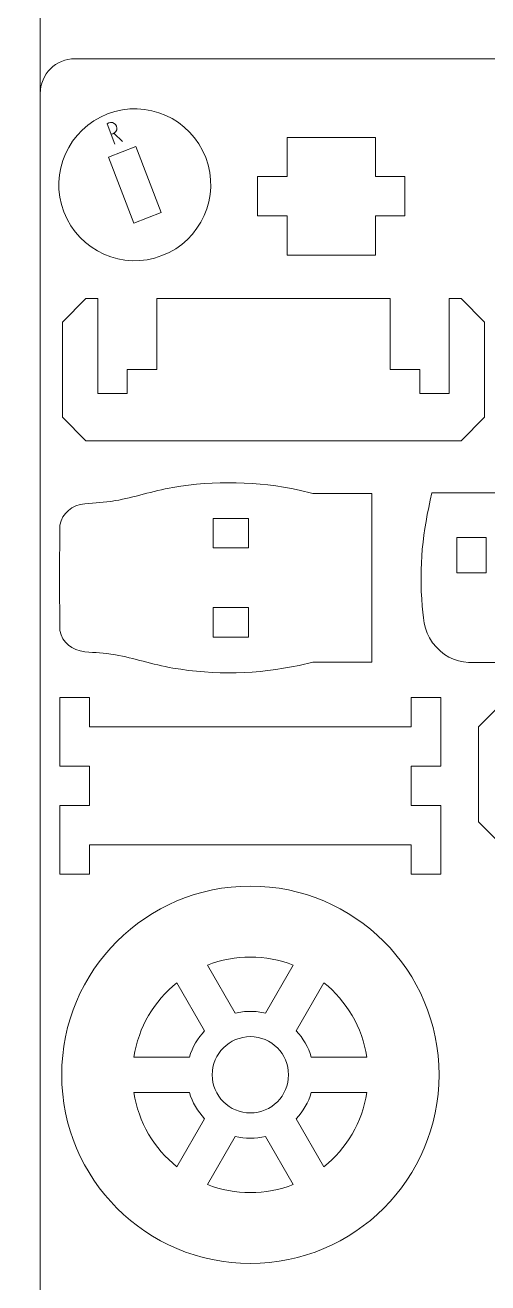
# Model space of a CAD drawing. Header units: centimetres. Extents: x -47.2 to 47.8, y -16.6 to 12.4.
# Drawn here: x -9.36 to -5.36, y -9.03 to 1.85 of the extents above; entities that cross this region are included whole.
import ezdxf

# ---------------------------------------------------------------- set-up
doc = ezdxf.new("R2010")
doc.units = ezdxf.units.CM
doc.header["$MEASUREMENT"] = 0
doc.layers.add('Camada 1', color=7, linetype='Continuous')

msp = doc.modelspace()

# ---------------------------------------------------------------- linework, layer by layer
at = {"layer": 'Camada 1', "color": 6, "lineweight": 9}
for points in [[(-27.9276, 12.40298), (-27.9276, 12.40298), (-9.5276, 12.40298), (-9.5276, 12.40298), (-9.5276, 12.40298), (-9.3626, 12.40298), (-9.2276, 12.26798), (-9.2276, 12.10298), (-9.2276, 12.10298), (-9.2276, 12.10298), (-9.2276, -16.29702), (-9.2276, -16.29702), (-9.2276, -16.29702), (-9.2276, -16.46202), (-9.3626, -16.59702), (-9.5276, -16.59702), (-9.5276, -16.59702), (-9.5276, -16.59702), (-27.9276, -16.59702), (-27.9276, -16.59702), (-27.9276, -16.59702), (-28.0926, -16.59702), (-28.2276, -16.46202), (-28.2276, -16.29702), (-28.2276, -16.29702), (-28.2276, -16.29702), (-28.2276, 12.10298), (-28.2276, 12.10298), (-28.2276, 12.10298), (-28.2276, 12.26798), (-28.0926, 12.40298), (-27.9276, 12.40298)], [(-8.92761, 1.56359), (-8.92761, 1.56359), (9.47241, 1.56359), (9.47241, 1.56359), (9.47241, 1.56359), (9.63741, 1.56359), (9.7724, 1.4286), (9.7724, 1.2636), (9.7724, 1.2636), (9.7724, 1.2636), (9.7724, -16.29702), (9.7724, -16.29702), (9.7724, -16.29702), (9.7724, -16.46202), (9.63741, -16.59701), (9.47241, -16.59701), (9.47241, -16.59701), (9.47241, -16.59701), (-8.92761, -16.59701), (-8.92761, -16.59701), (-8.92761, -16.59701), (-9.09261, -16.59701), (-9.2276, -16.46202), (-9.2276, -16.29702), (-9.2276, -16.29702), (-9.2276, -16.29702), (-9.2276, 1.2636), (-9.2276, 1.2636), (-9.2276, 1.2636), (-9.2276, 1.4286), (-9.09261, 1.56359), (-8.92761, 1.56359)]]:
    msp.add_open_spline(points, degree=3, knots=[0, 0, 0, 0, 0.11111111, 0.11111111, 0.11111111, 0.11111111, 0.22222222, 0.22222222, 0.22222222, 0.22222222, 0.33333333, 0.33333333, 0.33333333, 0.33333333, 0.44444444, 0.44444444, 0.44444444, 0.44444444, 0.55555556, 0.55555556, 0.55555556, 0.55555556, 0.66666667, 0.66666667, 0.66666667, 0.66666667, 0.77777778, 0.77777778, 0.77777778, 0.77777778, 1, 1, 1, 1], dxfattribs=at)
at = {"layer": 'Camada 1', "color": 250, "lineweight": 9}
for points, knots in [([(-8.64543, 1.08615), (-8.30671, 1.21617), (-7.92671, 1.04698), (-7.79668, 0.70826), (-7.79668, 0.70826), (-7.66666, 0.36954), (-7.83585, -0.01046), (-8.17457, -0.14049), (-8.17457, -0.14049), (-8.51329, -0.27051), (-8.89329, -0.10132), (-9.02332, 0.2374), (-9.02332, 0.2374), (-9.15334, 0.57612), (-8.98415, 0.95612), (-8.64543, 1.08615)], [0, 0, 0, 0, 0.2, 0.2, 0.2, 0.2, 0.4, 0.4, 0.4, 0.4, 0.6, 0.6, 0.6, 0.6, 1, 1, 1, 1]), ([(-6.32744, 0.54286), (-6.32744, 0.54286), (-6.32744, 0.88291), (-6.32744, 0.88291), (-6.32744, 0.88291), (-6.32744, 0.88291), (-7.09255, 0.88291), (-7.09255, 0.88291), (-7.09255, 0.88291), (-7.09255, 0.88291), (-7.09255, 0.54286), (-7.09255, 0.54286), (-7.09255, 0.54286), (-7.09255, 0.54286), (-7.34759, 0.54286), (-7.34759, 0.54286), (-7.34759, 0.54286), (-7.34759, 0.54286), (-7.34759, 0.20281), (-7.34759, 0.20281), (-7.34759, 0.20281), (-7.34759, 0.20281), (-7.09255, 0.20281), (-7.09255, 0.20281), (-7.09255, 0.20281), (-7.09255, 0.20281), (-7.09255, -0.13724), (-7.09255, -0.13724), (-7.09255, -0.13724), (-7.09255, -0.13724), (-6.32744, -0.13724), (-6.32744, -0.13724), (-6.32744, -0.13724), (-6.32744, -0.13724), (-6.32744, 0.20281), (-6.32744, 0.20281), (-6.32744, 0.20281), (-6.32744, 0.20281), (-6.07241, 0.20281), (-6.07241, 0.20281), (-6.07241, 0.20281), (-6.07241, 0.20281), (-6.07241, 0.54286), (-6.07241, 0.54286), (-6.07241, 0.54286), (-6.07241, 0.54286), (-6.32744, 0.54286), (-6.32744, 0.54286)], [0, 0, 0, 0, 0.07692308, 0.07692308, 0.07692308, 0.07692308, 0.15384615, 0.15384615, 0.15384615, 0.15384615, 0.23076923, 0.23076923, 0.23076923, 0.23076923, 0.30769231, 0.30769231, 0.30769231, 0.30769231, 0.38461538, 0.38461538, 0.38461538, 0.38461538, 0.46153846, 0.46153846, 0.46153846, 0.46153846, 0.53846154, 0.53846154, 0.53846154, 0.53846154, 0.61538462, 0.61538462, 0.61538462, 0.61538462, 0.69230769, 0.69230769, 0.69230769, 0.69230769, 0.76923077, 0.76923077, 0.76923077, 0.76923077, 0.84615385, 0.84615385, 0.84615385, 0.84615385, 1, 1, 1, 1]), ([(-9.03658, -0.71556), (-9.03658, -0.71556), (-9.03658, -1.53877), (-9.03658, -1.53877), (-9.03658, -1.53877), (-9.03658, -1.53877), (-8.83255, -1.7428), (-8.83255, -1.7428), (-8.83255, -1.7428), (-8.83255, -1.7428), (-5.58745, -1.7428), (-5.58745, -1.7428), (-5.58745, -1.7428), (-5.58745, -1.7428), (-5.38343, -1.53877), (-5.38343, -1.53877), (-5.38343, -1.53877), (-5.38343, -1.53877), (-5.38343, -0.71556), (-5.38343, -0.71556), (-5.38343, -0.71556), (-5.38343, -0.71556), (-5.58745, -0.51153), (-5.58745, -0.51153), (-5.58745, -0.51153), (-5.58745, -0.51153), (-5.68947, -0.51153), (-5.68947, -0.51153), (-5.68947, -0.51153), (-5.68947, -0.51153), (-5.68947, -1.33238), (-5.68947, -1.33238), (-5.68947, -1.33238), (-5.68947, -1.33238), (-5.94451, -1.33238), (-5.94451, -1.33238), (-5.94451, -1.33238), (-5.94451, -1.33238), (-5.94451, -1.12598), (-5.94451, -1.12598), (-5.94451, -1.12598), (-5.94451, -1.12598), (-6.19954, -1.12598), (-6.19954, -1.12598), (-6.19954, -1.12598), (-6.19954, -1.12598), (-6.19954, -0.51153), (-6.19954, -0.51153), (-6.19954, -0.51153), (-6.19954, -0.51153), (-8.22047, -0.51153), (-8.22047, -0.51153), (-8.22047, -0.51153), (-8.22047, -0.51153), (-8.22047, -1.12598), (-8.22047, -1.12598), (-8.22047, -1.12598), (-8.22047, -1.12598), (-8.47551, -1.12598), (-8.47551, -1.12598), (-8.47551, -1.12598), (-8.47551, -1.12598), (-8.47551, -1.33238), (-8.47551, -1.33238), (-8.47551, -1.33238), (-8.47551, -1.33238), (-8.73054, -1.33238), (-8.73054, -1.33238), (-8.73054, -1.33238), (-8.73054, -1.33238), (-8.73054, -0.51153), (-8.73054, -0.51153), (-8.73054, -0.51153), (-8.73054, -0.51153), (-8.83255, -0.51153), (-8.83255, -0.51153), (-8.83255, -0.51153), (-8.83255, -0.51153), (-9.03658, -0.71556), (-9.03658, -0.71556)], [0, 0, 0, 0, 0.04761905, 0.04761905, 0.04761905, 0.04761905, 0.0952381, 0.0952381, 0.0952381, 0.0952381, 0.14285714, 0.14285714, 0.14285714, 0.14285714, 0.19047619, 0.19047619, 0.19047619, 0.19047619, 0.23809524, 0.23809524, 0.23809524, 0.23809524, 0.28571429, 0.28571429, 0.28571429, 0.28571429, 0.33333333, 0.33333333, 0.33333333, 0.33333333, 0.38095238, 0.38095238, 0.38095238, 0.38095238, 0.42857143, 0.42857143, 0.42857143, 0.42857143, 0.47619048, 0.47619048, 0.47619048, 0.47619048, 0.52380952, 0.52380952, 0.52380952, 0.52380952, 0.57142857, 0.57142857, 0.57142857, 0.57142857, 0.61904762, 0.61904762, 0.61904762, 0.61904762, 0.66666667, 0.66666667, 0.66666667, 0.66666667, 0.71428571, 0.71428571, 0.71428571, 0.71428571, 0.76190476, 0.76190476, 0.76190476, 0.76190476, 0.80952381, 0.80952381, 0.80952381, 0.80952381, 0.85714286, 0.85714286, 0.85714286, 0.85714286, 0.9047619, 0.9047619, 0.9047619, 0.9047619, 1, 1, 1, 1]), ([(-6.3593, -2.92717), (-6.3593, -2.92717), (-6.3593, -3.65625), (-6.3593, -3.65625), (-6.3593, -3.65625), (-6.3593, -3.65625), (-6.86936, -3.65625), (-6.86936, -3.65625), (-6.86936, -3.65625), (-6.86936, -3.65625), (-6.98803, -3.68487), (-6.98803, -3.68487), (-6.98803, -3.68487), (-7.34312, -3.76248), (-7.72142, -3.77061), (-8.07954, -3.70836), (-8.07954, -3.70836), (-8.26185, -3.67667), (-8.41599, -3.62186), (-8.57775, -3.59427), (-8.57775, -3.59427), (-8.68771, -3.57551), (-8.74476, -3.57678), (-8.84341, -3.56661), (-8.84341, -3.56661), (-8.95302, -3.55531), (-9.0379, -3.48842), (-9.05851, -3.38214), (-9.05851, -3.38214), (-9.05851, -3.38214), (-9.0607, -2.92717), (-9.0607, -2.92717), (-9.0607, -2.92717), (-9.0607, -2.92717), (-9.05851, -2.4722), (-9.05851, -2.4722), (-9.05851, -2.4722), (-9.0379, -2.36592), (-8.95302, -2.29903), (-8.84341, -2.28773), (-8.84341, -2.28773), (-8.74476, -2.27756), (-8.68771, -2.27883), (-8.57775, -2.26007), (-8.57775, -2.26007), (-8.41599, -2.23248), (-8.26185, -2.17767), (-8.07954, -2.14598), (-8.07954, -2.14598), (-7.72142, -2.08373), (-7.34312, -2.09186), (-6.98803, -2.16947), (-6.98803, -2.16947), (-6.98803, -2.16947), (-6.86936, -2.19809), (-6.86936, -2.19809), (-6.86936, -2.19809), (-6.86936, -2.19809), (-6.3593, -2.19809), (-6.3593, -2.19809), (-6.3593, -2.19809), (-6.3593, -2.19809), (-6.3593, -2.92717), (-6.3593, -2.92717)], [0, 0, 0, 0, 0.05882353, 0.05882353, 0.05882353, 0.05882353, 0.11764706, 0.11764706, 0.11764706, 0.11764706, 0.17647059, 0.17647059, 0.17647059, 0.17647059, 0.23529412, 0.23529412, 0.23529412, 0.23529412, 0.29411765, 0.29411765, 0.29411765, 0.29411765, 0.35294118, 0.35294118, 0.35294118, 0.35294118, 0.41176471, 0.41176471, 0.41176471, 0.41176471, 0.47058824, 0.47058824, 0.47058824, 0.47058824, 0.52941176, 0.52941176, 0.52941176, 0.52941176, 0.58823529, 0.58823529, 0.58823529, 0.58823529, 0.64705882, 0.64705882, 0.64705882, 0.64705882, 0.70588235, 0.70588235, 0.70588235, 0.70588235, 0.76470588, 0.76470588, 0.76470588, 0.76470588, 0.82352941, 0.82352941, 0.82352941, 0.82352941, 0.88235294, 0.88235294, 0.88235294, 0.88235294, 1, 1, 1, 1]), ([(-4.74546, -3.66167), (-4.74546, -3.66167), (-5.47454, -3.66167), (-5.47454, -3.66167), (-5.47454, -3.66167), (-5.60225, -3.66085), (-5.71127, -3.62537), (-5.80099, -3.52893), (-5.80099, -3.52893), (-5.90002, -3.42249), (-5.91094, -3.31153), (-5.92261, -3.17437), (-5.92261, -3.17437), (-5.95243, -2.82385), (-5.91983, -2.53237), (-5.83908, -2.19267), (-5.83908, -2.19267), (-5.83908, -2.19267), (-4.38092, -2.19267), (-4.38092, -2.19267), (-4.38092, -2.19267), (-4.30017, -2.53237), (-4.26756, -2.82385), (-4.29739, -3.17437), (-4.29739, -3.17437), (-4.31051, -3.32856), (-4.32661, -3.45575), (-4.45668, -3.56469), (-4.45668, -3.56469), (-4.55188, -3.64441), (-4.62971, -3.65295), (-4.74546, -3.66167)], [0, 0, 0, 0, 0.11111111, 0.11111111, 0.11111111, 0.11111111, 0.22222222, 0.22222222, 0.22222222, 0.22222222, 0.33333333, 0.33333333, 0.33333333, 0.33333333, 0.44444444, 0.44444444, 0.44444444, 0.44444444, 0.55555556, 0.55555556, 0.55555556, 0.55555556, 0.66666667, 0.66666667, 0.66666667, 0.66666667, 0.77777778, 0.77777778, 0.77777778, 0.77777778, 1, 1, 1, 1]), ([(-6.01751, -5.49228), (-6.01751, -5.49228), (-5.76248, -5.49228), (-5.76248, -5.49228), (-5.76248, -5.49228), (-5.76248, -5.49228), (-5.76248, -4.89719), (-5.76248, -4.89719), (-5.76248, -4.89719), (-5.76248, -4.89719), (-6.01751, -4.89719), (-6.01751, -4.89719), (-6.01751, -4.89719), (-6.01751, -4.89719), (-6.01751, -4.55715), (-6.01751, -4.55715), (-6.01751, -4.55715), (-6.01751, -4.55715), (-5.76248, -4.55715), (-5.76248, -4.55715), (-5.76248, -4.55715), (-5.76248, -4.55715), (-5.76248, -3.96206), (-5.76248, -3.96206), (-5.76248, -3.96206), (-5.76248, -3.96206), (-6.01751, -3.96206), (-6.01751, -3.96206), (-6.01751, -3.96206), (-6.01751, -3.96206), (-6.01751, -4.2171), (-6.01751, -4.2171), (-6.01751, -4.2171), (-6.01751, -4.2171), (-8.80249, -4.2171), (-8.80249, -4.2171), (-8.80249, -4.2171), (-8.80249, -4.2171), (-8.80249, -3.96206), (-8.80249, -3.96206), (-8.80249, -3.96206), (-8.80249, -3.96206), (-9.05752, -3.96206), (-9.05752, -3.96206), (-9.05752, -3.96206), (-9.05752, -3.96206), (-9.05752, -4.55715), (-9.05752, -4.55715), (-9.05752, -4.55715), (-9.05752, -4.55715), (-8.80249, -4.55715), (-8.80249, -4.55715), (-8.80249, -4.55715), (-8.80249, -4.55715), (-8.80249, -4.89719), (-8.80249, -4.89719), (-8.80249, -4.89719), (-8.80249, -4.89719), (-9.05752, -4.89719), (-9.05752, -4.89719), (-9.05752, -4.89719), (-9.05752, -4.89719), (-9.05752, -5.49228), (-9.05752, -5.49228), (-9.05752, -5.49228), (-9.05752, -5.49228), (-8.80249, -5.49228), (-8.80249, -5.49228), (-8.80249, -5.49228), (-8.80249, -5.49228), (-8.80249, -5.23724), (-8.80249, -5.23724), (-8.80249, -5.23724), (-8.80249, -5.23724), (-6.01751, -5.23724), (-6.01751, -5.23724), (-6.01751, -5.23724), (-6.01751, -5.23724), (-6.01751, -5.49228), (-6.01751, -5.49228)], [0, 0, 0, 0, 0.04761905, 0.04761905, 0.04761905, 0.04761905, 0.0952381, 0.0952381, 0.0952381, 0.0952381, 0.14285714, 0.14285714, 0.14285714, 0.14285714, 0.19047619, 0.19047619, 0.19047619, 0.19047619, 0.23809524, 0.23809524, 0.23809524, 0.23809524, 0.28571429, 0.28571429, 0.28571429, 0.28571429, 0.33333333, 0.33333333, 0.33333333, 0.33333333, 0.38095238, 0.38095238, 0.38095238, 0.38095238, 0.42857143, 0.42857143, 0.42857143, 0.42857143, 0.47619048, 0.47619048, 0.47619048, 0.47619048, 0.52380952, 0.52380952, 0.52380952, 0.52380952, 0.57142857, 0.57142857, 0.57142857, 0.57142857, 0.61904762, 0.61904762, 0.61904762, 0.61904762, 0.66666667, 0.66666667, 0.66666667, 0.66666667, 0.71428571, 0.71428571, 0.71428571, 0.71428571, 0.76190476, 0.76190476, 0.76190476, 0.76190476, 0.80952381, 0.80952381, 0.80952381, 0.80952381, 0.85714286, 0.85714286, 0.85714286, 0.85714286, 0.9047619, 0.9047619, 0.9047619, 0.9047619, 1, 1, 1, 1]), ([(-5.43658, -4.21556), (-5.43658, -4.21556), (-5.43658, -5.03878), (-5.43658, -5.03878), (-5.43658, -5.03878), (-5.43658, -5.03878), (-5.23255, -5.2428), (-5.23255, -5.2428), (-5.23255, -5.2428), (-5.23255, -5.2428), (-1.98745, -5.2428), (-1.98745, -5.2428), (-1.98745, -5.2428), (-1.98745, -5.2428), (-1.78343, -5.03878), (-1.78343, -5.03878), (-1.78343, -5.03878), (-1.78343, -5.03878), (-1.78343, -4.21556), (-1.78343, -4.21556), (-1.78343, -4.21556), (-1.78343, -4.21556), (-1.98745, -4.01154), (-1.98745, -4.01154), (-1.98745, -4.01154), (-1.98745, -4.01154), (-2.08947, -4.01154), (-2.08947, -4.01154), (-2.08947, -4.01154), (-2.08947, -4.01154), (-2.08947, -4.83238), (-2.08947, -4.83238), (-2.08947, -4.83238), (-2.08947, -4.83238), (-2.34451, -4.83238), (-2.34451, -4.83238), (-2.34451, -4.83238), (-2.34451, -4.83238), (-2.34451, -4.62599), (-2.34451, -4.62599), (-2.34451, -4.62599), (-2.34451, -4.62599), (-2.59954, -4.62599), (-2.59954, -4.62599), (-2.59954, -4.62599), (-2.59954, -4.62599), (-2.59954, -4.01154), (-2.59954, -4.01154), (-2.59954, -4.01154), (-2.59954, -4.01154), (-4.62047, -4.01154), (-4.62047, -4.01154), (-4.62047, -4.01154), (-4.62047, -4.01154), (-4.62047, -4.62599), (-4.62047, -4.62599), (-4.62047, -4.62599), (-4.62047, -4.62599), (-4.87551, -4.62599), (-4.87551, -4.62599), (-4.87551, -4.62599), (-4.87551, -4.62599), (-4.87551, -4.83238), (-4.87551, -4.83238), (-4.87551, -4.83238), (-4.87551, -4.83238), (-5.13054, -4.83238), (-5.13054, -4.83238), (-5.13054, -4.83238), (-5.13054, -4.83238), (-5.13054, -4.01154), (-5.13054, -4.01154), (-5.13054, -4.01154), (-5.13054, -4.01154), (-5.23255, -4.01154), (-5.23255, -4.01154), (-5.23255, -4.01154), (-5.23255, -4.01154), (-5.43658, -4.21556), (-5.43658, -4.21556)], [0, 0, 0, 0, 0.04761905, 0.04761905, 0.04761905, 0.04761905, 0.0952381, 0.0952381, 0.0952381, 0.0952381, 0.14285714, 0.14285714, 0.14285714, 0.14285714, 0.19047619, 0.19047619, 0.19047619, 0.19047619, 0.23809524, 0.23809524, 0.23809524, 0.23809524, 0.28571429, 0.28571429, 0.28571429, 0.28571429, 0.33333333, 0.33333333, 0.33333333, 0.33333333, 0.38095238, 0.38095238, 0.38095238, 0.38095238, 0.42857143, 0.42857143, 0.42857143, 0.42857143, 0.47619048, 0.47619048, 0.47619048, 0.47619048, 0.52380952, 0.52380952, 0.52380952, 0.52380952, 0.57142857, 0.57142857, 0.57142857, 0.57142857, 0.61904762, 0.61904762, 0.61904762, 0.61904762, 0.66666667, 0.66666667, 0.66666667, 0.66666667, 0.71428571, 0.71428571, 0.71428571, 0.71428571, 0.76190476, 0.76190476, 0.76190476, 0.76190476, 0.80952381, 0.80952381, 0.80952381, 0.80952381, 0.85714286, 0.85714286, 0.85714286, 0.85714286, 0.9047619, 0.9047619, 0.9047619, 0.9047619, 1, 1, 1, 1]), ([(-7.41, -5.59493), (-6.50853, -5.59493), (-5.77777, -6.32571), (-5.77777, -7.22717), (-5.77777, -7.22717), (-5.77777, -8.12863), (-6.50853, -8.8594), (-7.41, -8.8594), (-7.41, -8.8594), (-8.31146, -8.8594), (-9.04223, -8.12863), (-9.04223, -7.22717), (-9.04223, -7.22717), (-9.04223, -6.32571), (-8.31146, -5.59493), (-7.41, -5.59493)], [0, 0, 0, 0, 0.2, 0.2, 0.2, 0.2, 0.4, 0.4, 0.4, 0.4, 0.6, 0.6, 0.6, 0.6, 1, 1, 1, 1])]:
    msp.add_open_spline(points, degree=3, knots=knots, dxfattribs=at)
at = {"layer": 'Camada 1', "color": 5, "lineweight": 9}
msp.add_open_spline([(-8.58123, 0.82261), (-8.58123, 0.82261), (-8.64879, 0.99861), (-8.64879, 0.99861), (-8.64879, 0.99861), (-8.63205, 1.01387), (-8.6072, 1.01614), (-8.58797, 1.00418), (-8.58797, 1.00418), (-8.56874, 0.99221), (-8.5598, 0.96893), (-8.56608, 0.94716), (-8.56608, 0.94716), (-8.57237, 0.9254), (-8.59236, 0.91047), (-8.61501, 0.91061)], degree=3, knots=[0, 0, 0, 0, 0.2, 0.2, 0.2, 0.2, 0.4, 0.4, 0.4, 0.4, 0.6, 0.6, 0.6, 0.6, 1, 1, 1, 1], dxfattribs=at)
msp.add_open_spline([(-8.51679, 0.84735), (-8.51679, 0.84735), (-8.58941, 0.91738), (-8.58941, 0.91738)], degree=3, dxfattribs=at)
at = {"layer": 'Camada 1', "color": 114, "lineweight": 9}
for points, knots in [([(-8.63866, 0.71277), (-8.63866, 0.71277), (-8.40063, 0.80414), (-8.40063, 0.80414), (-8.40063, 0.80414), (-8.40063, 0.80414), (-8.18134, 0.23289), (-8.18134, 0.23289), (-8.18134, 0.23289), (-8.18134, 0.23289), (-8.41937, 0.14152), (-8.41937, 0.14152), (-8.41937, 0.14152), (-8.41937, 0.14152), (-8.63866, 0.71277), (-8.63866, 0.71277)], [0, 0, 0, 0, 0.2, 0.2, 0.2, 0.2, 0.4, 0.4, 0.4, 0.4, 0.6, 0.6, 0.6, 0.6, 1, 1, 1, 1]), ([(-7.73289, -2.4136), (-7.73289, -2.4136), (-7.73289, -2.66863), (-7.73289, -2.66863), (-7.73289, -2.66863), (-7.73289, -2.66863), (-7.42686, -2.66863), (-7.42686, -2.66863), (-7.42686, -2.66863), (-7.42686, -2.66863), (-7.42686, -2.4136), (-7.42686, -2.4136), (-7.42686, -2.4136), (-7.42686, -2.4136), (-7.73289, -2.4136), (-7.73289, -2.4136)], [0, 0, 0, 0, 0.2, 0.2, 0.2, 0.2, 0.4, 0.4, 0.4, 0.4, 0.6, 0.6, 0.6, 0.6, 1, 1, 1, 1]), ([(-5.62357, -2.57907), (-5.62357, -2.57907), (-5.62357, -2.8851), (-5.62357, -2.8851), (-5.62357, -2.8851), (-5.62357, -2.8851), (-5.36853, -2.8851), (-5.36853, -2.8851), (-5.36853, -2.8851), (-5.36853, -2.8851), (-5.36853, -2.57907), (-5.36853, -2.57907), (-5.36853, -2.57907), (-5.36853, -2.57907), (-5.62357, -2.57907), (-5.62357, -2.57907)], [0, 0, 0, 0, 0.2, 0.2, 0.2, 0.2, 0.4, 0.4, 0.4, 0.4, 0.6, 0.6, 0.6, 0.6, 1, 1, 1, 1]), ([(-7.73289, -3.44074), (-7.73289, -3.44074), (-7.73289, -3.1857), (-7.73289, -3.1857), (-7.73289, -3.1857), (-7.73289, -3.1857), (-7.42686, -3.1857), (-7.42686, -3.1857), (-7.42686, -3.1857), (-7.42686, -3.1857), (-7.42686, -3.44074), (-7.42686, -3.44074), (-7.42686, -3.44074), (-7.42686, -3.44074), (-7.73289, -3.44074), (-7.73289, -3.44074)], [0, 0, 0, 0, 0.2, 0.2, 0.2, 0.2, 0.4, 0.4, 0.4, 0.4, 0.6, 0.6, 0.6, 0.6, 1, 1, 1, 1]), ([(-7.41, -6.67831), (-7.36481, -6.67831), (-7.32094, -6.68381), (-7.27893, -6.6941), (-7.27893, -6.6941), (-7.27893, -6.6941), (-7.03876, -6.2781), (-7.03876, -6.2781), (-7.03876, -6.2781), (-7.27649, -6.18504), (-7.54351, -6.185), (-7.78124, -6.2781), (-7.78124, -6.2781), (-7.78124, -6.2781), (-7.54107, -6.6941), (-7.54107, -6.6941), (-7.54107, -6.6941), (-7.49905, -6.68381), (-7.45518, -6.67831), (-7.41, -6.67831)], [0, 0, 0, 0, 0.16666667, 0.16666667, 0.16666667, 0.16666667, 0.33333333, 0.33333333, 0.33333333, 0.33333333, 0.5, 0.5, 0.5, 0.5, 0.66666667, 0.66666667, 0.66666667, 0.66666667, 1, 1, 1, 1]), ([(-7.93721, -7.07413), (-7.91221, -6.98783), (-7.86661, -6.9103), (-7.80606, -6.84721), (-7.80606, -6.84721), (-7.80606, -6.84721), (-8.04613, -6.43138), (-8.04613, -6.43138), (-8.04613, -6.43138), (-8.2417, -6.58793), (-8.37835, -6.81502), (-8.41738, -7.07413), (-8.41738, -7.07413), (-8.41738, -7.07413), (-7.93721, -7.07413), (-7.93721, -7.07413)], [0, 0, 0, 0, 0.2, 0.2, 0.2, 0.2, 0.4, 0.4, 0.4, 0.4, 0.6, 0.6, 0.6, 0.6, 1, 1, 1, 1]), ([(-7.01393, -6.84721), (-6.95339, -6.91029), (-6.90779, -6.98783), (-6.88279, -7.07413), (-6.88279, -7.07413), (-6.88279, -7.07413), (-6.4026, -7.07413), (-6.4026, -7.07413), (-6.4026, -7.07413), (-6.44164, -6.81502), (-6.57828, -6.5879), (-6.77386, -6.43137), (-6.77386, -6.43137), (-6.77386, -6.43137), (-7.01393, -6.84721), (-7.01393, -6.84721)], [0, 0, 0, 0, 0.2, 0.2, 0.2, 0.2, 0.4, 0.4, 0.4, 0.4, 0.6, 0.6, 0.6, 0.6, 1, 1, 1, 1]), ([(-7.41, -6.89703), (-7.22767, -6.89703), (-7.07987, -7.04483), (-7.07987, -7.22716), (-7.07987, -7.22716), (-7.07987, -7.40948), (-7.22767, -7.55728), (-7.41, -7.55728), (-7.41, -7.55728), (-7.59233, -7.55728), (-7.74013, -7.40948), (-7.74013, -7.22716), (-7.74013, -7.22716), (-7.74013, -7.04483), (-7.59233, -6.89703), (-7.41, -6.89703)], [0, 0, 0, 0, 0.2, 0.2, 0.2, 0.2, 0.4, 0.4, 0.4, 0.4, 0.6, 0.6, 0.6, 0.6, 1, 1, 1, 1]), ([(-7.80606, -7.60711), (-7.86661, -7.54401), (-7.91221, -7.46648), (-7.93721, -7.38018), (-7.93721, -7.38018), (-7.93721, -7.38018), (-8.41738, -7.38018), (-8.41738, -7.38018), (-8.41738, -7.38018), (-8.37834, -7.63928), (-8.2417, -7.8664), (-8.04613, -8.02293), (-8.04613, -8.02293), (-8.04613, -8.02293), (-7.80606, -7.60711), (-7.80606, -7.60711)], [0, 0, 0, 0, 0.2, 0.2, 0.2, 0.2, 0.4, 0.4, 0.4, 0.4, 0.6, 0.6, 0.6, 0.6, 1, 1, 1, 1]), ([(-6.88279, -7.38018), (-6.90779, -7.46647), (-6.9534, -7.54401), (-7.01393, -7.60711), (-7.01393, -7.60711), (-7.01393, -7.60711), (-6.77386, -8.02295), (-6.77386, -8.02295), (-6.77386, -8.02295), (-6.57828, -7.8664), (-6.44162, -7.63929), (-6.4026, -7.38018), (-6.4026, -7.38018), (-6.4026, -7.38018), (-6.88279, -7.38018), (-6.88279, -7.38018)], [0, 0, 0, 0, 0.2, 0.2, 0.2, 0.2, 0.4, 0.4, 0.4, 0.4, 0.6, 0.6, 0.6, 0.6, 1, 1, 1, 1]), ([(-7.27893, -7.76022), (-7.36491, -7.78127), (-7.45508, -7.78127), (-7.54107, -7.76022), (-7.54107, -7.76022), (-7.54107, -7.76022), (-7.78124, -8.17621), (-7.78124, -8.17621), (-7.78124, -8.17621), (-7.54348, -8.2693), (-7.27653, -8.26929), (-7.03876, -8.17621), (-7.03876, -8.17621), (-7.03876, -8.17621), (-7.27893, -7.76022), (-7.27893, -7.76022)], [0, 0, 0, 0, 0.2, 0.2, 0.2, 0.2, 0.4, 0.4, 0.4, 0.4, 0.6, 0.6, 0.6, 0.6, 1, 1, 1, 1])]:
    msp.add_open_spline(points, degree=3, knots=knots, dxfattribs=at)

doc.saveas('drawing.dxf')
